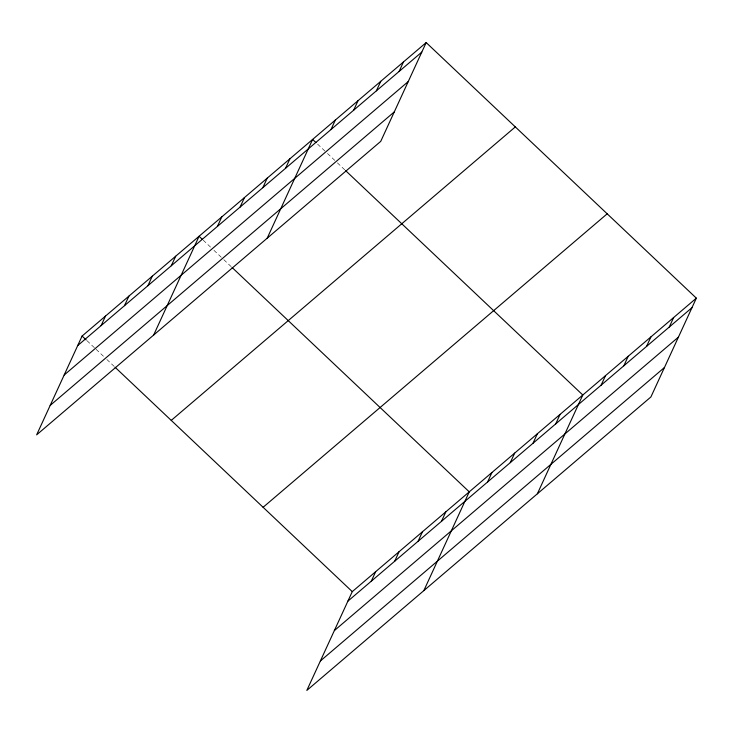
<?xml version="1.0" encoding="UTF-8"?>
<svg xmlns="http://www.w3.org/2000/svg" width="733" height="733" viewBox="0 0 733 733"><rect width="100%" height="100%" fill="white"/><g stroke="black" fill="none" stroke-linecap="round" stroke-linejoin="round"><path stroke-width="0.55" stroke-dasharray="3.67 2.75" d="M317.581 144.108L326.661 152.702M327.486 153.481L334.917 160.509M337.391 162.854L344.822 169.882M203.206 240.177L210.637 247.204M213.935 250.329L221.366 257.356M223.84 259.702L231.271 266.73M87.044 340.735L95.299 348.551M96.124 349.329L104.379 357.136M106.853 359.482L114.284 366.509"/><path stroke-width="1.1" d="M426.175 42.578L82.087 336.053L36.65 434.843L380.729 141.368L426.175 42.578L696.35 298.157L650.913 396.947L306.825 690.422L352.271 591.632L696.35 298.157M101.108 325.617L105.488 316.097M124.509 305.661L128.889 296.141M147.901 285.705L152.281 276.185M171.302 265.749L175.682 256.229M153.637 335.063L199.074 236.273L202.381 239.398M217.408 226.424L221.787 216.904M240.112 207.054L244.492 197.534M262.826 187.685L267.206 178.165M285.54 168.315L289.92 158.795M267.188 238.216L312.625 139.426L315.923 142.55M330.959 129.576L335.338 120.056M353.663 110.207L358.043 100.687M376.377 90.837L380.757 81.317M399.082 71.468L403.462 61.948M371.283 581.196L375.663 571.676M394.684 561.24L399.064 551.72M418.085 541.284L422.465 531.764M441.477 521.328L445.856 511.808M423.821 590.642L469.257 491.852L232.095 267.508M487.582 482.002L491.962 472.483M510.296 462.633L514.676 453.113M533.001 443.263L537.381 433.744M555.715 423.894L560.094 414.374M537.362 493.795L582.799 395.005L345.646 170.661M601.133 385.155L605.513 375.635M623.838 365.785L628.218 356.265M646.552 346.416L650.931 336.896M669.256 327.046L673.636 317.526M77.707 345.573L421.796 52.098M64.156 375.03L408.244 81.555M50.201 405.386L394.281 111.911M171.247 420.394L515.326 126.919M263.11 507.291L607.19 213.816M347.891 601.152L691.97 307.677M334.34 630.609L678.419 337.134M320.376 660.964L664.465 367.49M82.087 336.053L86.219 339.956M115.108 367.288L352.271 591.632"/></g></svg>
